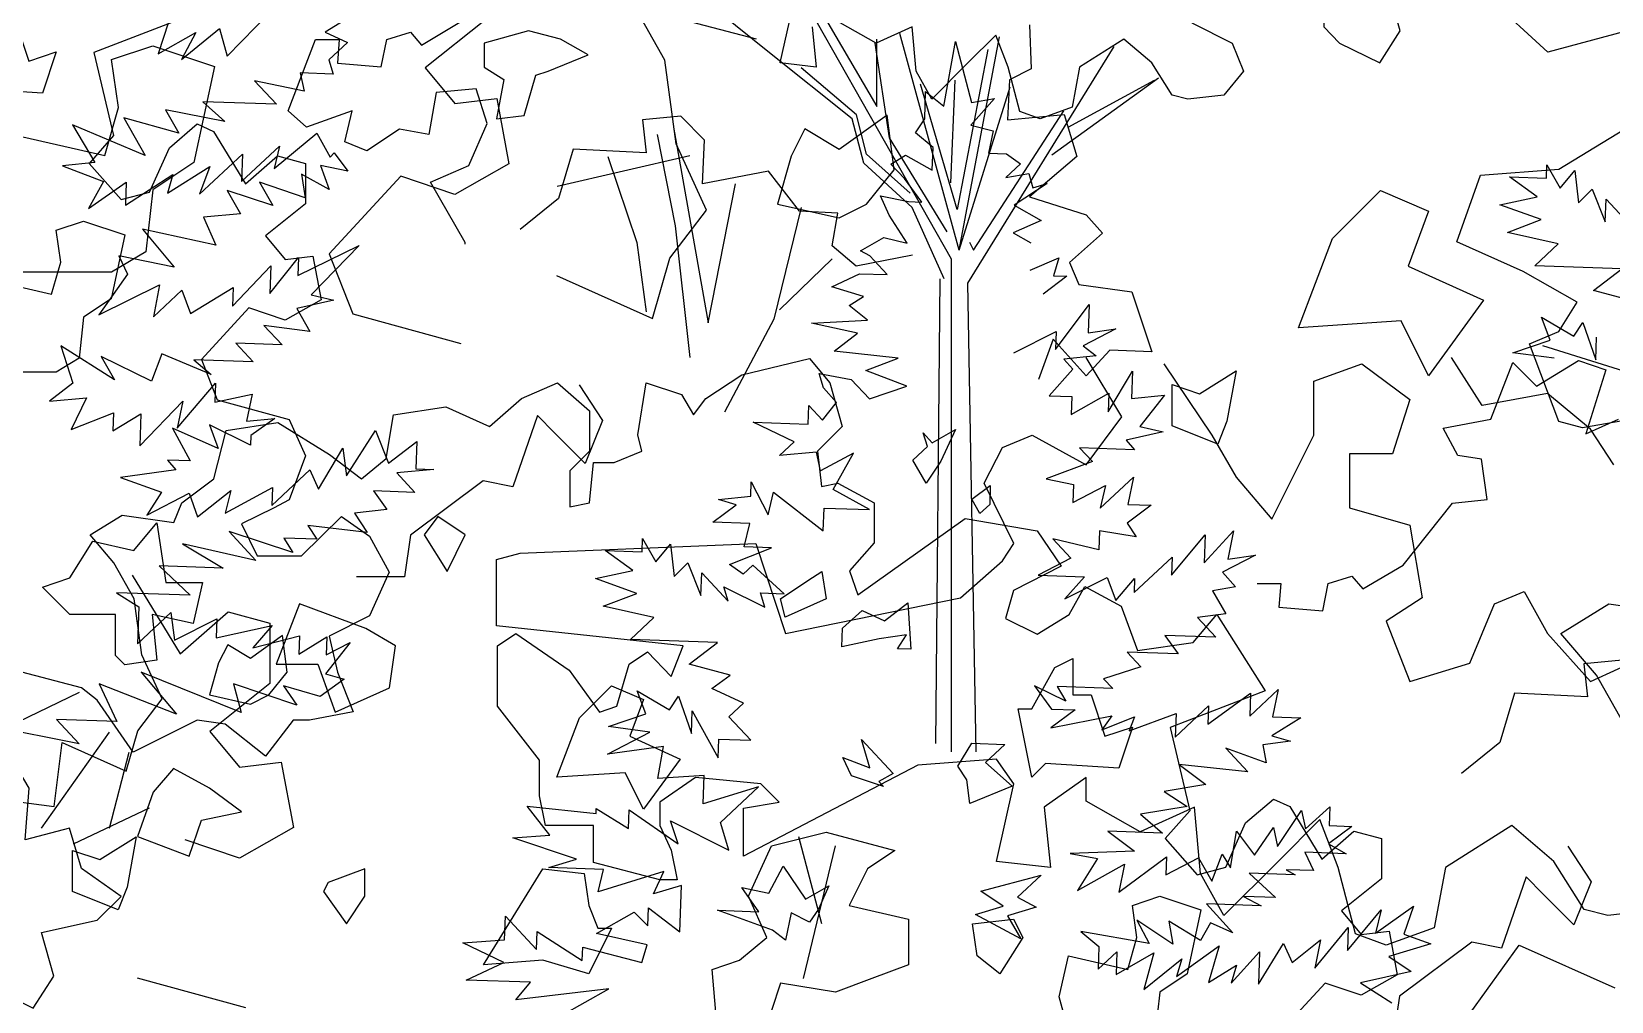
# Model space of a CAD drawing. Header units: inches. Extents: x -11 to 128, y 7 to 56.
# Drawn here: x 63.0438 to 63.4535, y 22.2642 to 22.5156 of the extents above; entities that cross this region are included whole.
import ezdxf

# ---------------------------------------------------------------- set-up
doc = ezdxf.new("R2010")
doc.units = ezdxf.units.IN
doc.header["$MEASUREMENT"] = 0
doc.layers.add('CAY', color=94, linetype='Continuous')
doc.layers.add('CAY-3', color=61, linetype='Continuous')
picture_1 = doc.add_image_def('image1.jpg', size_in_pixel=(1680, 1093))

# ---------------------------------------------------------------- blocks, each defined once
blk = doc.blocks.new('A$C76451831')
at = {"layer": 'CAY'}
for p, q in [((2137.72, 1470.05), (2120.03, 1501.32)), ((2034.13, 1493.32), (1999.34, 1465.6)), ((2144.2, 1421.69), (2137.72, 1470.05)), ((1999.34, 1465.6), (2016.44, 1444.95)), ((2016.44, 1444.95), (2040.62, 1447.9)), ((2040.62, 1447.9), (2047.69, 1410.15)), ((2161.89, 1383.34), (2144.2, 1421.69)), ((2047.69, 1410.15), (2016.44, 1392.45)), ((1985.19, 1403.07), (1943.92, 1358.24)), ((2016.44, 1392.45), (1985.19, 1403.07)), ((2140.67, 1355.62), (2161.89, 1383.34)), ((1943.92, 1358.24), (1957.48, 1323.44)), ((2130.64, 1320.82), (2140.67, 1355.62)), ((2075.22, 1345.59), (2130.64, 1320.82)), ((1957.48, 1323.44), (2019.98, 1306.33)), ((4984.58, 1105.9), (4929.55, 1084.67)), ((5098.75, 1092.12), (5112.46, 1096.33)), ((5112.46, 1096.33), (5118.79, 1088.95)), ((5118.79, 1088.95), (5142, 1102.66)), ((5470, 1100.55), (5471.06, 1075.24)), ((5057.62, 1092.12), (5071.33, 1092.12)), ((5071.33, 1092.12), (5070.28, 1078.4)), ((5095.59, 1076.3), (5098.75, 1092.12)), ((5420.6, 1053.63), (5427.34, 1091.02)), ((5427.34, 1091.02), (5436.53, 1055.8)), ((4929.55, 1084.67), (4940.95, 1036.69)), ((5070.28, 1078.4), (5095.59, 1076.3)), ((5458.4, 1068.91), (5457.35, 1045.71)), ((5471.06, 1075.24), (5458.4, 1068.91)), ((5409.47, 1046.31), (5410.02, 1062.16)), ((5410.02, 1062.16), (5420.6, 1053.63)), ((5449.75, 1058.05), (5436.08, 1042.67)), ((5436.53, 1055.8), (5449.75, 1058.05)), ((4973.18, 1029.62), (4989.3, 1043.38)), ((4989.3, 1043.38), (4998.73, 1039.05)), ((5268.56, 1047.82), (5246.41, 1045.71)), ((5246.41, 1045.71), (5248.52, 1026.72)), ((5282.27, 1034.11), (5268.56, 1047.82)), ((5404.2, 1038.34), (5409.47, 1046.31)), ((5436.08, 1042.67), (5449.11, 1039.49)), ((5457.35, 1045.71), (5490.04, 1048.87)), ((5490.04, 1048.87), (5497.42, 1024.62)), ((4940.95, 1036.69), (4926.8, 1020.57)), ((4998.73, 1039.05), (5017.21, 1008.77)), ((5281.21, 1008.8), (5282.27, 1034.11)), ((5414.33, 1029.82), (5404.2, 1038.34)), ((5449.11, 1039.49), (5446.38, 1026.44)), ((4961.78, 1004.06), (4973.18, 1029.62)), ((5017.21, 1008.77), (5035.68, 1024.9)), ((5035.68, 1024.9), (5051.8, 1020.57)), ((5273.84, 1025.02), (5197.19, 1007.32)), ((5206.33, 1028.83), (5197.89, 1000.36)), ((5248.52, 1026.72), (5206.33, 1028.83)), ((5389.98, 1020.25), (5398.31, 1025.4)), ((5398.31, 1025.4), (5413.87, 1016.69)), ((5413.87, 1016.69), (5414.33, 1029.82)), ((5446.38, 1026.44), (5456.79, 1026.07)), ((5456.79, 1026.07), (5464.75, 1020.36)), ((5497.42, 1024.62), (5470, 1001.41)), ((2228.34, 971.46), (2215.14, 1021.63)), ((2217.78, 939.77), (2236.26, 1016.34)), ((4926.8, 1020.57), (4945.27, 999.73)), ((5051.8, 1020.57), (5051.8, 997.37)), ((5319.18, 1016.18), (5281.21, 1008.8)), ((5337.11, 992.97), (5319.18, 1016.18)), ((5397.84, 1011.81), (5389.98, 1020.25)), ((5464.75, 1020.36), (5456.32, 1012.49)), ((5456.32, 1012.49), (5469.54, 1014.75)), ((5469.54, 1014.75), (5471.97, 1006.5)), ((5768.6, 1012.08), (5768.87, 1019.78)), ((5768.87, 1019.78), (5776.56, 1006.37)), ((5776.56, 1006.37), (5785.07, 1016.5)), ((5785.07, 1016.5), (5787.13, 997.84)), ((4945.27, 999.73), (4961.78, 1004.06)), ((5407.79, 998.32), (5397.84, 1011.81)), ((5480.21, 1008.94), (5461.2, 996.45)), ((5471.97, 1006.5), (5480.21, 1008.94)), ((5747.33, 1012.83), (5768.6, 1012.08)), ((5763.24, 1001.39), (5747.33, 1012.83)), ((5787.13, 997.84), (5795.11, 1005.72)), ((5795.11, 1005.72), (5802.61, 986.87)), ((5051.8, 997.37), (5028.61, 978.89)), ((5197.89, 1000.36), (5175.75, 982.43)), ((5388.95, 990.82), (5383.9, 1001.87)), ((5383.9, 1001.87), (5400.1, 998.59)), ((5400.1, 998.59), (5407.79, 998.32)), ((5461.2, 996.45), (5476.75, 987.75)), ((5470, 1001.41), (5502.7, 990.87)), ((5741.78, 996.7), (5763.24, 1001.39)), ((5765.5, 988.16), (5741.78, 996.7)), ((5802.61, 986.87), (5803.07, 1000)), ((5803.07, 1000), (5818.36, 983.6)), ((5359.26, 991.92), (5337.11, 992.97)), ((5356.1, 972.94), (5359.26, 991.92)), ((5399.26, 974.59), (5388.95, 990.82)), ((5476.75, 987.75), (5460.64, 980.61)), ((5502.7, 990.87), (5512.19, 980.32)), ((5746.21, 980.68), (5765.5, 988.16)), ((5028.61, 978.89), (5040.01, 965.12)), ((5372.37, 970.09), (5385.78, 977.78)), ((5385.78, 977.78), (5399.26, 974.59)), ((5460.64, 980.61), (5470.86, 974.81)), ((5512.19, 980.32), (5493.21, 963.44)), ((5775.43, 974.22), (5746.21, 980.68)), ((5369.81, 961.33), (5356.1, 972.94)), ((5402.5, 967.66), (5369.81, 961.33)), ((5377.7, 967.18), (5372.37, 970.09)), ((5761.85, 961.55), (5775.43, 974.22)), ((5040.01, 965.12), (5056.12, 967.09)), ((5056.12, 967.09), (5060.84, 941.92)), ((5387.75, 956.41), (5377.7, 967.18)), ((5470.31, 958.96), (5486.87, 966.09)), ((5486.87, 966.09), (5483.79, 955.77)), ((5493.21, 963.44), (5498.48, 950.79)), ((5812.09, 959.79), (5761.85, 961.55)), ((5795.79, 947.21), (5812.09, 959.79)), ((5355.78, 949.36), (5371.91, 956.96)), ((5374.16, 943.73), (5355.78, 949.36)), ((5371.91, 956.96), (5387.75, 956.41)), ((5491.49, 955.5), (5477.98, 945.09)), ((5483.79, 955.77), (5491.49, 955.5)), ((5498.48, 950.79), (5529.07, 946.57)), ((5060.84, 941.92), (5040.01, 930.13)), ((5365.83, 938.58), (5374.16, 943.73)), ((5529.07, 946.57), (5540.67, 911.76)), ((5819.59, 940.94), (5795.79, 947.21)), ((5019.17, 937.2), (4991.66, 907.32)), ((5040.01, 930.13), (5019.17, 937.2)), ((5376.41, 930.06), (5365.83, 938.58)), ((5485.02, 913.12), (5504.51, 939.18)), ((5504.51, 939.18), (5503.94, 922.88)), ((5770.77, 918.62), (5765.8, 931.94)), ((5765.8, 931.94), (5784.45, 920.86)), ((5344.18, 928.46), (5376.41, 930.06)), ((5370.71, 922.55), (5344.18, 928.46)), ((5357.2, 912.14), (5370.71, 922.55)), ((5460.94, 911.24), (5485.39, 923.53)), ((5485.39, 923.53), (5485.02, 913.12)), ((5519.88, 925.04), (5500.96, 915.28)), ((5503.94, 922.88), (5519.88, 925.04)), ((5784.45, 920.86), (5789.71, 928.84)), ((5789.71, 928.84), (5797.11, 907.27)), ((5483.71, 919.15), (5475.28, 895.94)), ((5502.7, 898.05), (5483.71, 919.15)), ((5500.96, 915.28), (5508.46, 909.58)), ((5516.41, 912.82), (5502.7, 898.05)), ((5540.67, 911.76), (5516.41, 912.82)), ((5749.22, 911.21), (5770.77, 918.62)), ((5797.11, 907.27), (5797.57, 920.4)), ((4991.66, 907.32), (5000.7, 884.12)), ((5394.22, 908.13), (5357.2, 912.14)), ((5375.39, 901.08), (5394.22, 908.13)), ((5508.46, 909.58), (5489.81, 907.51)), ((5489.81, 907.51), (5495.05, 901.89)), ((5773.13, 908.11), (5749.22, 911.21)), ((5351.03, 891.05), (5348.6, 899.29)), ((5348.6, 899.29), (5367.06, 895.93)), ((5367.06, 895.93), (5377.54, 884.68)), ((5399.1, 892.09), (5375.39, 901.08)), ((5495.05, 901.89), (5481.37, 886.5)), ((5515.49, 877.14), (5529.45, 900.68)), ((5529.45, 900.68), (5528.9, 884.84)), ((5358.44, 882.63), (5351.03, 891.05)), ((5377.54, 884.68), (5399.1, 892.09)), ((5481.37, 886.5), (5494.5, 886.04)), ((5494.14, 875.62), (5515.87, 888.01)), ((5494.5, 886.04), (5494.14, 875.62)), ((5515.87, 888.01), (5515.49, 877.14)), ((5528.9, 884.84), (5548, 886.89)), ((5548, 886.89), (5533.78, 868.8)), ((5000.7, 884.12), (5042.37, 872.71)), ((5342.14, 870.05), (5342.52, 880.92)), ((5342.52, 880.92), (5350.38, 872.48)), ((5350.38, 872.48), (5358.44, 882.63)), ((5042.37, 872.71), (5051.8, 851.87)), ((5310.45, 871.16), (5342.14, 870.05)), ((5334.08, 859.91), (5310.45, 871.16)), ((5533.78, 868.8), (5547.26, 865.61)), ((5325.65, 852.04), (5334.08, 859.91)), ((5547.26, 865.61), (5525.8, 860.92)), ((5525.8, 860.92), (5530.59, 855.31)), ((5051.8, 851.87), (5042.37, 826.31)), ((5347.01, 854.01), (5325.65, 852.04)), ((5349.35, 843.05), (5347.01, 854.01)), ((5368.29, 853.27), (5349.35, 843.05)), ((5356.68, 832.37), (5368.29, 853.27)), ((5498.9, 856.42), (5506.33, 848.45)), ((5530.59, 855.31), (5498.9, 856.42)), ((5506.33, 848.45), (5479.7, 838.5)), ((5308.97, 828.6), (5309.25, 836.75)), ((5309.25, 836.75), (5319.01, 817.82)), ((5319.01, 817.82), (5322.19, 830.85)), ((5322.19, 830.85), (5350.86, 808.55)), ((5377.57, 820.76), (5356.68, 832.37)), ((5479.7, 838.5), (5495.44, 835.23)), ((5495.44, 835.23), (5495.08, 824.82)), ((5495.08, 824.82), (5514, 834.58)), ((5510.83, 821.55), (5530.03, 839.46)), ((5514, 834.58), (5510.83, 821.55)), ((5530.03, 839.46), (5526.76, 823.71)), ((5033.32, 821.59), (5014.85, 812.55)), ((5042.37, 826.31), (5033.32, 821.59)), ((5287.14, 813.49), (5300.63, 823.45)), ((5290.32, 826.53), (5308.97, 828.6)), ((5300.63, 823.45), (5290.32, 826.53)), ((5350.86, 808.55), (5351.32, 821.68)), ((5351.32, 821.68), (5377.57, 820.76)), ((5540.34, 823.24), (5526.38, 812.84)), ((5526.76, 823.71), (5540.34, 823.24)), ((5014.85, 812.55), (5023.89, 794.06)), ((5049.44, 794.06), (5072.63, 816.87)), ((5072.63, 816.87), (5088.75, 805.47)), ((5308.42, 812.75), (5287.14, 813.49)), ((5305.23, 799.26), (5308.42, 812.75)), ((5526.38, 812.84), (5531.55, 804.96)), ((5088.75, 805.47), (5100.15, 784.63)), ((5246.21, 796.33), (5246.48, 804.03)), ((5246.48, 804.03), (5254.17, 790.62)), ((5509.99, 797.55), (5483.48, 803.92)), ((5483.48, 803.92), (5493.96, 792.67)), ((5510.37, 808.42), (5509.99, 797.55)), ((5531.55, 804.96), (5510.37, 808.42)), ((5552.08, 782.93), (5571.47, 806.28)), ((5570.9, 789.98), (5587.86, 808.43)), ((5571.47, 806.28), (5570.9, 789.98)), ((5587.86, 808.43), (5584.57, 792.23)), ((5023.89, 794.06), (5049.44, 794.06)), ((5240.86, 785.64), (5224.94, 797.08)), ((5224.94, 797.08), (5246.21, 796.33)), ((5254.17, 790.62), (5262.68, 800.75)), ((5262.68, 800.75), (5264.75, 782.09)), ((5296.71, 789.13), (5321.07, 798.71)), ((5321.07, 798.71), (5305.23, 799.26)), ((5600.51, 794.39), (5581.59, 784.62)), ((5584.57, 792.23), (5600.51, 794.39)), ((5219.39, 780.95), (5240.86, 785.64)), ((5264.75, 782.09), (5272.73, 789.97)), ((5272.73, 789.97), (5280.23, 771.12)), ((5304.67, 783.41), (5296.71, 789.13)), ((5310.29, 788.66), (5304.67, 783.41)), ((5328.3, 772.16), (5310.29, 788.66)), ((5493.96, 792.67), (5475.04, 782.9)), ((5530.42, 772.81), (5552.44, 793.35)), ((5552.44, 793.35), (5552.08, 782.93)), ((4951.7, 782.9), (4979.41, 737.48)), ((5100.15, 784.63), (5088.75, 759.46)), ((5243.11, 772.42), (5219.39, 780.95)), ((5280.23, 771.12), (5280.68, 784.25)), ((5280.68, 784.25), (5295.97, 767.85)), ((5295.97, 767.85), (5293.54, 776.09)), ((5293.54, 776.09), (5317.15, 764.39)), ((5475.04, 782.9), (5501.74, 781.97)), ((5501.74, 781.97), (5490.42, 769.22)), ((5490.42, 769.22), (5514.87, 781.51)), ((5514.87, 781.51), (5519.84, 768.19)), ((5519.84, 768.19), (5530.71, 780.96)), ((5530.71, 780.96), (5530.42, 772.81)), ((5589, 776.2), (5575.78, 773.95)), ((5581.59, 784.62), (5589, 776.2)), ((5223.82, 764.93), (5243.11, 772.42)), ((5314.72, 772.64), (5328.3, 772.16)), ((5317.15, 764.39), (5314.72, 772.64)), ((5575.78, 773.95), (5583.47, 760.53)), ((4979.41, 737.48), (5007.12, 761.66)), ((5007.12, 761.66), (5031.3, 755.18)), ((5088.75, 759.46), (5065.56, 747.66)), ((5253.05, 758.47), (5223.82, 764.93)), ((5239.46, 745.8), (5253.05, 758.47)), ((5583.47, 760.53), (5567.08, 758.38)), ((5567.08, 758.38), (5577.56, 747.14)), ((5031.3, 755.18), (5031.3, 720.37)), ((5065.56, 747.66), (5070.27, 726.82)), ((5289.7, 744.04), (5239.46, 745.8)), ((5273.4, 731.46), (5289.7, 744.04)), ((5577.56, 747.14), (5548.14, 748.16)), ((5548.14, 748.16), (5555.93, 737.47)), ((5297.2, 725.19), (5273.4, 731.46)), ((5534.37, 730.06), (5512.83, 723.1)), ((5526.51, 738.49), (5534.37, 730.06)), ((5555.93, 737.47), (5526.51, 738.49)), ((4922.48, 717.77), (4887.88, 726.82)), ((5070.27, 726.82), (5079.31, 704.01)), ((5286.51, 717.41), (5297.2, 725.19)), ((5512.83, 723.1), (5518.07, 717.48)), ((4825.38, 669.01), (4921.3, 715.42)), ((4931.52, 710.7), (4922.48, 717.77)), ((5031.3, 720.37), (4996.51, 692.65)), ((5248.39, 702.87), (5243.42, 716.19)), ((5243.42, 716.19), (5262.06, 705.11)), ((5262.06, 705.11), (5267.32, 713.09)), ((5267.32, 713.09), (5274.73, 691.52)), ((5304.79, 709.06), (5286.51, 717.41)), ((5472.81, 719.06), (5482.76, 705.57)), ((5491.08, 710.26), (5472.81, 719.06)), ((5518.07, 717.48), (5485.93, 718.6)), ((5485.93, 718.6), (5491.08, 710.26)), ((5573.09, 696.97), (5597.73, 714.7)), ((5597.27, 701.57), (5613.66, 716.86)), ((5597.73, 714.7), (5597.27, 701.57)), ((5613.66, 716.86), (5610.39, 701.11)), ((4952.35, 680.81), (4931.52, 710.7)), ((5079.31, 704.01), (5054.16, 699.29)), ((5226.83, 695.46), (5248.39, 702.87)), ((5274.73, 691.52), (5275.19, 704.66)), ((5275.19, 704.66), (5290.09, 677.39)), ((5296.36, 701.2), (5304.79, 709.06)), ((5496.34, 705.09), (5482.38, 694.7)), ((5482.76, 705.57), (5496.34, 705.09)), ((5527.64, 693.12), (5554.72, 703.05)), ((5554.25, 689.47), (5573.45, 707.39)), ((5554.72, 703.05), (5554.25, 689.47)), ((5573.45, 707.39), (5573.09, 696.97)), ((4989.3, 699.29), (4952.35, 680.81)), ((5005.42, 696.93), (4989.3, 699.29)), ((5028.61, 678.45), (5005.42, 696.93)), ((5044.72, 699.29), (5028.61, 678.45)), ((5054.16, 699.29), (5044.72, 699.29)), ((5250.74, 692.36), (5226.83, 695.46)), ((5309.03, 687.61), (5296.36, 701.2)), ((5482.38, 694.7), (5517.52, 701.63)), ((5517.52, 701.63), (5511.8, 693.67)), ((5511.8, 693.67), (5530.64, 701.17)), ((5530.64, 701.17), (5527.64, 693.12)), ((5626.69, 700.54), (5610.01, 690.24)), ((5610.39, 701.11), (5626.69, 700.54)), ((4899.28, 636.77), (4938.59, 692.21)), ((4996.51, 692.65), (5013.61, 672.01)), ((5226.28, 679.62), (5250.74, 692.36)), ((5290.09, 677.39), (5290.47, 688.25)), ((5290.47, 688.25), (5309.03, 687.61)), ((5620.78, 687.15), (5604.85, 684.98)), ((5604.85, 684.98), (5606.74, 674.49)), ((5610.01, 690.24), (5620.78, 687.15)), ((4938.59, 636.77), (4949.99, 680.81)), ((5258.6, 683.93), (5226.28, 679.62)), ((5255.24, 665.46), (5258.6, 683.93)), ((5606.74, 674.49), (5583.48, 683.01)), ((5583.48, 683.01), (5596.14, 669.42)), ((5013.61, 672.01), (5037.78, 674.95)), ((5037.78, 674.95), (5044.86, 637.2)), ((5282.04, 667.24), (5255.24, 665.46)), ((5281.47, 650.94), (5282.04, 667.24)), ((5596.14, 669.42), (5556.41, 673.53)), ((5556.41, 673.53), (5571.87, 662.11)), ((5313.53, 660.7), (5281.47, 650.94)), ((5291.51, 640.16), (5313.53, 660.7)), ((5571.87, 662.11), (5547.71, 657.97)), ((5547.71, 657.97), (5561, 649.34)), ((4917.76, 627.72), (4961.78, 648.56)), ((5179.91, 649.5), (5219.64, 645.39)), ((5192.92, 632.73), (5179.91, 649.5)), ((5219.64, 645.39), (5219.74, 648.11)), ((5219.74, 648.11), (5238.37, 636.58)), ((5561, 649.34), (5534.11, 644.84)), ((5629.44, 636.52), (5643.47, 649.18)), ((5643.47, 649.18), (5643.09, 638.31)), ((5238.37, 636.58), (5238.75, 647.45)), ((5238.75, 647.45), (5267.07, 627.87)), ((5262.55, 641.18), (5296.39, 624.13)), ((5267.07, 627.87), (5262.55, 641.18)), ((5296.39, 624.13), (5291.51, 640.16)), ((5534.11, 644.84), (5546.87, 633.97)), ((5613.22, 626.21), (5627.08, 647.03)), ((5627.08, 647.03), (5629.44, 636.52)), ((5013.61, 619.51), (4982.36, 630.13)), ((5044.86, 637.2), (5013.61, 619.51)), ((5171.57, 631.21), (5192.92, 632.73)), ((5208.3, 619.04), (5171.57, 631.21)), ((5515.19, 635.07), (5530.65, 623.65)), ((5546.87, 633.97), (5515.19, 635.07)), ((5586.05, 614.01), (5589.51, 635.2)), ((5589.51, 635.2), (5599.9, 621.24)), ((5599.9, 621.24), (5610.88, 637.17)), ((5610.88, 637.17), (5613.22, 626.21)), ((5656.22, 637.86), (5642.73, 627.9)), ((5643.09, 638.31), (5656.22, 637.86)), ((5530.65, 623.65), (5493.44, 622.23)), ((5493.44, 622.23), (5509.21, 619.42)), ((5575.36, 606.23), (5581.34, 621.88)), ((5581.34, 621.88), (5586.05, 614.01)), ((5628.96, 622.94), (5634.03, 612.34)), ((5652.95, 622.1), (5628.96, 622.94)), ((5642.73, 627.9), (5652.95, 622.1)), ((5192.27, 614.16), (5208.3, 619.04)), ((5223.95, 613.06), (5192.27, 614.16)), ((5220.78, 600.02), (5223.95, 613.06)), ((5258.8, 611.84), (5220.78, 600.02)), ((5252.91, 598.9), (5258.8, 611.84)), ((5509.21, 619.42), (5497.68, 600.78)), ((5497.68, 600.78), (5524.95, 616.15)), ((5521.67, 599.94), (5549.11, 620.29)), ((5524.95, 616.15), (5521.67, 599.94)), ((5549.11, 620.29), (5548.75, 609.88)), ((5548.75, 609.88), (5567.67, 619.64)), ((5567.67, 619.64), (5575.36, 606.23)), ((5618.19, 612.89), (5623.52, 609.98)), ((5634.03, 612.34), (5618.19, 612.89)), ((5268.94, 603.78), (5252.91, 598.9)), ((5268.01, 577.07), (5268.94, 603.78)), ((5596.82, 610.92), (5612.19, 596.78)), ((5623.52, 609.98), (5596.82, 610.92)), ((5603.87, 592.08), (5572.18, 593.19)), ((5572.18, 593.19), (5587.46, 576.34)), ((5612.19, 596.78), (5593.63, 597.43)), ((5593.63, 597.43), (5603.87, 592.08)), ((5166.8, 572.44), (5167.27, 586.02)), ((5167.27, 586.02), (5185.18, 566.81)), ((5219.94, 576.02), (5241.67, 588.41)), ((5241.67, 588.41), (5249.55, 580.43)), ((5249.55, 580.43), (5249.91, 590.84)), ((5249.91, 590.84), (5268.01, 577.07)), ((5653.72, 566.32), (5673.11, 589.67)), ((5669.92, 576.18), (5691.77, 591.73)), ((5673.11, 589.67), (5669.92, 576.18)), ((5691.77, 591.73), (5686.22, 575.61)), ((5185.18, 566.81), (5185.54, 577.23)), ((5185.54, 577.23), (5211.69, 560.45)), ((5249.17, 569.56), (5219.94, 576.02)), ((5499.57, 577.14), (5510.15, 568.61)), ((5539.21, 570.31), (5499.57, 577.14)), ((5552.79, 569.84), (5531.98, 583.71)), ((5531.98, 583.71), (5539.21, 570.31)), ((5568.73, 572), (5550.53, 583.07)), ((5550.53, 583.07), (5552.79, 569.84)), ((5574.52, 582.23), (5568.73, 572)), ((5587.46, 576.34), (5574.52, 582.23)), ((5634.78, 556.1), (5654.18, 579.45)), ((5654.18, 579.45), (5653.72, 566.32)), ((5686.22, 575.61), (5701.88, 570.07)), ((2041.19, 539.64), (2003.71, 569.74)), ((5142.71, 570.56), (5166.8, 572.44)), ((5166.34, 559.31), (5142.71, 570.56)), ((5211.69, 560.45), (5211.96, 568.14)), ((5211.96, 568.14), (5246.09, 559.24)), ((5246.09, 559.24), (5249.17, 569.56)), ((5510.15, 568.61), (5509.69, 555.48)), ((5554.86, 551.18), (5579.49, 568.91)), ((5579.49, 568.91), (5573.32, 547.82)), ((5602.29, 546.81), (5616.7, 570.33)), ((5616.7, 570.33), (5621.75, 559.27)), ((5621.75, 559.27), (5638.07, 572.3)), ((5638.07, 572.3), (5634.78, 556.1)), ((5701.88, 570.07), (5677.61, 562.76)), ((2034.5, 546.71), (1966.89, 564.41)), ((5144.69, 549.18), (5166.34, 559.31)), ((5509.69, 555.48), (5520.47, 565.53)), ((5520.47, 565.53), (5520.01, 552.4)), ((5520.01, 552.4), (5541.74, 564.79)), ((5541.74, 564.79), (5536.02, 543.68)), ((5536.02, 543.68), (5557.94, 561.5)), ((5557.94, 561.5), (5554.86, 551.18)), ((5573.32, 547.82), (5589.52, 557.68)), ((5586.44, 547.36), (5602.93, 565.37)), ((5589.52, 557.68), (5586.44, 547.36)), ((5602.93, 565.37), (5602.29, 546.81)), ((5677.61, 562.76), (5690.45, 554.15)), ((2147.32, 419.7), (2069.92, 556.01)), ((2075.78, 556.15), (2104.08, 507.78)), ((2151.64, 424.81), (2117.3, 549.89)), ((2151.64, 424.81), (2174.99, 548.11)), ((5181.8, 547.89), (5144.69, 549.18)), ((5173.29, 537.76), (5181.8, 547.89)), ((5690.45, 554.15), (5661.22, 547.47)), ((2089.93, 500.71), (2041.19, 539.64)), ((2102.9, 544.36), (2111.16, 489.69)), ((2104.08, 507.78), (2104.08, 546.71)), ((2168.15, 540.82), (2150.46, 448.4)), ((2156.75, 405.93), (2241.29, 542.41)), ((5226.98, 544.04), (5173.29, 537.76)), ((5199.71, 528.68), (5226.98, 544.04)), ((5661.22, 547.47), (5679.4, 535.95)), ((5683.65, 539.8), (5680.11, 515.62)), ((2092.29, 503.06), (2060.45, 530.2)), ((2150.46, 448.4), (2129.24, 520.76)), ((2146.93, 463.74), (2149.28, 523.12)), ((2205.1, 479.86), (2266.82, 524.3)), ((2214.54, 495.99), (2264.46, 523.12)), ((2151.64, 424.81), (2181.18, 519.19)), ((2098.18, 480.26), (2092.29, 503.06)), ((2159.9, 424.81), (2212.18, 505.42)), ((2096.61, 475.14), (2089.93, 500.71)), ((2111.16, 489.69), (2144.57, 435.43)), ((2124.52, 449.58), (2096.61, 475.14)), ((2123.34, 457.84), (2098.18, 480.26)), ((2142.99, 408.29), (2124.52, 449.58)), ((2157.54, 429.53), (2159.9, 424.81)), ((2147.32, 135.38), (2147.32, 419.7)), ((2138.28, 140.1), (2140.64, 408.29)), ((2161.47, 135.38), (2156.75, 405.93))]:
    blk.add_line(p, q, dxfattribs=at)
for points in [[(1754.81, 1391.09), (1762.72, 1426.73), (1814.19, 1414.85), (1822.11, 1442.57), (1818.15, 1470.3), (1841.9, 1478.22), (1877.53, 1466.34), (1865.66, 1410.89), (1841.9, 1395.05), (1837.94, 1359.4), (1818.15, 1347.52), (1766.68, 1347.52)], [(2270.12, 1406.58), (2266.16, 1438.27), (2238.45, 1418.46), (2218.65, 1430.34), (2210.73, 1414.5), (2202.82, 1386.78), (2238.45, 1378.86), (2254.28, 1386.78)], [(2523.49, 1366.98), (2551.2, 1394.7), (2578.91, 1382.82), (2567.03, 1351.13), (2610.58, 1331.33), (2578.91, 1287.77), (2563.08, 1319.45), (2503.69, 1315.49)], [(2022.48, 1195.89), (2006.64, 1206.45), (1998.72, 1195.89), (2011.92, 1174.77)], [(2220.42, 1169.48), (2228.34, 1174.77), (2230.98, 1158.92), (2207.23, 1148.36), (2204.59, 1158.92)], [(1919.55, 1116.68), (1916.91, 1137.8), (1898.43, 1124.6), (1885.24, 1132.52), (1879.96, 1121.96), (1874.68, 1103.48), (1898.43, 1098.2), (1908.99, 1103.48)], [(2362.94, 1119.32), (2373.5, 1124.6), (2373.5, 1103.48), (2384.06, 1103.48), (2391.97, 1079.71), (2407.81, 1084.99), (2399.89, 1061.23), (2357.66, 1063.87), (2349.75, 1055.95), (2341.83, 1095.55), (2349.75, 1095.55)], [(4862.94, 1119.32), (4873.5, 1124.6), (4873.5, 1103.48), (4884.06, 1103.48), (4891.97, 1079.71), (4907.81, 1084.99), (4899.89, 1061.23), (4857.66, 1063.87), (4849.75, 1055.95), (4841.83, 1095.55), (4849.75, 1095.55)], [(2088.46, 1090.27), (2106.93, 1108.76), (2125.41, 1100.84), (2117.49, 1079.71), (2146.52, 1066.51), (2125.41, 1037.47), (2114.85, 1058.59), (2075.26, 1055.95)], [(2209.87, 855.28), (2183.47, 873.77), (2188.75, 889.61), (2180.83, 905.45), (2167.64, 916.01), (2165, 945.06), (2180.83, 950.34), (2196.67, 963.54), (2186.11, 987.3), (2199.31, 1016.34), (2230.98, 1024.27), (2270.57, 1013.7), (2254.73, 1003.14), (2244.18, 982.02), (2278.49, 974.1), (2278.49, 947.7), (2257.37, 939.77), (2236.26, 931.85), (2204.59, 937.13), (2199.31, 921.29), (2233.62, 916.01), (2262.65, 900.17), (2257.37, 881.69), (2220.42, 873.77)], [(1795.5, 989.94), (1795.5, 1013.7), (1811.34, 1008.42), (1832.45, 1021.63), (1827.17, 992.58), (1821.89, 979.38)], [(1943.3, 995.22), (1940.66, 989.94), (1953.86, 971.46), (1964.41, 987.3), (1964.41, 1003.14)], [(2054.15, 982.02), (2067.35, 1003.14), (2091.1, 1000.5), (2093.74, 982.02), (2099.02, 968.82), (2106.93, 968.82), (2093.74, 942.42), (2067.35, 950.34), (2033.04, 947.7)], [(2365.58, 929.21), (2370.86, 952.98), (2405.17, 945.06), (2410.45, 963.54), (2407.81, 982.02), (2423.65, 987.3), (2447.4, 979.38), (2439.48, 942.42), (2423.65, 931.85), (2421.01, 908.09), (2407.81, 900.17), (2373.5, 900.17)], [(4865.58, 929.21), (4870.86, 952.98), (4905.17, 945.06), (4910.45, 963.54), (4907.81, 982.02), (4923.65, 987.3), (4947.4, 979.38), (4939.48, 942.42), (4923.65, 931.85), (4921.01, 908.09), (4907.81, 900.17), (4873.5, 900.17)], [(2318.08, 952.98), (2315.44, 971.46), (2339.19, 974.1), (2344.47, 963.54), (2331.27, 942.42)], [(5552.38, 869.17), (5552.38, 892.93), (5568.21, 887.65), (5589.33, 900.85), (5584.05, 871.81), (5578.77, 858.61)], [(5402.59, 849.35), (5411.02, 857.22), (5408.57, 865.01), (5413.82, 859.39), (5427.23, 867.08), (5418.88, 848.78), (5410.28, 835.94)], [(4915.73, 781.35), (4928.92, 802.48), (4952.68, 797.2), (4965.87, 813.04), (4971.15, 778.71), (4992.27, 778.71), (4986.99, 754.95), (4963.23, 760.23), (4965.87, 733.83), (4947.4, 731.19), (4942.12, 736.47), (4942.12, 760.23), (4915.73, 760.23), (4899.89, 776.07)], [(5401.49, 740.14), (5393.8, 740.41), (5399.06, 748.38), (5383.13, 746.22), (5361.67, 741.53), (5362.05, 752.4), (5373.27, 762.43), (5386.21, 756.54), (5399.71, 766.95)], [(5385.59, 660.91), (5367.22, 666.99), (5362.15, 677.59), (5377.8, 671.61), (5372.94, 688.09), (5391.29, 668.41), (5382.97, 663.72)], [(5433.75, 664.66), (5428.59, 672.55), (5436.76, 685.87), (5455.77, 685.2), (5444.52, 674.72), (5459.91, 661.03), (5435.54, 651)], [(2392.21, 659.97), (2385.53, 671.37), (2369.41, 671.37), (2369.41, 643.85), (2352.9, 632.05), (2336.78, 636.77), (2343.86, 609.24), (2371.37, 606.88), (2380.81, 586.04), (2362.33, 574.63), (2362.33, 553.79), (2371.37, 544.36), (2394.57, 532.95), (2406.36, 551.43), (2399.28, 576.6), (2431.52, 583.68), (2445.27, 597.44), (2422.48, 613.57), (2415.4, 636.77), (2389.85, 630.08)], [(4892.21, 659.97), (4885.53, 671.37), (4869.41, 671.37), (4869.41, 643.85), (4852.9, 632.05), (4836.78, 636.77), (4843.86, 609.24), (4871.37, 606.88), (4880.81, 586.04), (4862.33, 574.63), (4862.33, 553.79), (4871.37, 544.36), (4894.57, 532.95), (4906.36, 551.43), (4899.28, 576.6), (4931.52, 583.68), (4945.27, 597.44), (4922.48, 613.57), (4915.4, 636.77), (4889.85, 630.08)], [(4975.54, 671.37), (4963.75, 657.61), (4954.71, 632.05), (4984.58, 620.64), (4991.66, 641.49), (5014.85, 646.2), (4996.37, 659.97)], [(5321.51, 577.92), (5289.74, 589.45), (5313.73, 588.62), (5303.79, 602.56), (5319.54, 599.29), (5327.79, 614.87), (5340.72, 595.83), (5354.13, 603.52), (5348.22, 590.13), (5342.97, 582.61), (5332.29, 587.97), (5329.02, 572.21)], [(5441.93, 600.46), (5476.69, 609.67), (5463.11, 597), (5473.78, 591.19), (5457.3, 586.32), (5464.99, 572.91), (5438.74, 586.97), (5454.77, 591.85)], [(1808.96, 206.53), (1770.64, 220.69), (1757.08, 185.88), (1781.25, 185.88), (1791.27, 158.16), (1822.52, 172.32), (1826.06, 196.5)]]:
    blk.add_lwpolyline(points, close=True, dxfattribs=at)
for points in [[(1752.67, 1043.38), (1784.9, 1039.05), (1789.61, 1076.02), (1826.56, 1059.5), (1833.25, 1082.7), (1847.4, 1101.19), (1835.61, 1126.75), (1831.28, 1158.99), (1819.49, 1179.83), (1805.73, 1195.96), (1824.21, 1207.36), (1854.08, 1203.04), (1858.8, 1214.44), (1877.27, 1228.2), (1884.35, 1256.12), (1914.22, 1260.84), (1944.1, 1242.36), (1962.57, 1228.2), (1976.72, 1240), (1981.05, 1265.17), (2011.31, 1269.89), (2036.47, 1258.48), (2054.94, 1274.61), (2075.78, 1283.65), (2094.25, 1267.53), (2094.25, 1244.33), (2082.85, 1232.92), (2082.85, 1212.08), (2094.25, 1214.44), (2096.61, 1237.64), (2108.4, 1237.64), (2124.52, 1244.33), (2122.16, 1253.76), (2126.88, 1283.65), (2147.32, 1276.97), (2154.39, 1265.17), (2161.47, 1274.61), (2182.3, 1288.37), (2221.22, 1297.81), (2233.01, 1283.65), (2240.09, 1258.48), (2225.93, 1244.33), (2228.29, 1223.88), (2237.73, 1225.84), (2258.56, 1214.44), (2258.56, 1191.24), (2244.41, 1175.12), (2249.13, 1161.35), (2311.23, 1205.4), (2352.9, 1198.32), (2366.66, 1177.87), (2339.14, 1163.71), (2334.43, 1147.59), (2352.9, 1138.54), (2371.37, 1149.95), (2380.42, 1166.07), (2401.25, 1154.67), (2410.68, 1129.11), (2442.92, 1133.83), (2456.67, 1149.95), (2484.58, 1105.9), (2429.55, 1084.67), (2440.95, 1036.69), (2426.8, 1020.57), (2445.27, 999.73), (2461.78, 1004.06), (2473.18, 1029.62), (2489.3, 1043.38), (2498.73, 1039.05), (2517.21, 1008.77), (2535.68, 1024.9), (2551.8, 1020.57), (2551.8, 997.37), (2528.61, 978.89), (2540.01, 965.12), (2556.12, 967.09), (2560.84, 941.92), (2540.01, 930.13), (2519.17, 937.2), (2491.66, 907.32)], [(1695.01, 556.59), (1688.93, 538.22), (1710.66, 550.61), (1702.41, 535.03), (1724.33, 552.85), (1728.76, 536.83), (1753.66, 562.25)], [(1809.97, 565.72), (1785.43, 550.71), (1798.37, 544.82), (1787.59, 534.77), (1790.02, 526.53), (1771.02, 527.19), (1773.37, 516.68), (1744.58, 522.67), (1757.24, 509.09), (1714.7, 510.57), (1727.44, 499.25), (1693.24, 505.88), (1700.92, 492.47), (1669.06, 501.28), (1681.44, 479.55), (1639.47, 497.33), (1652.3, 475.58), (1633.65, 473.51), (1657.35, 464.52), (1648.65, 448.96), (1670.48, 464.06), (1670.02, 450.93), (1697.37, 468.56), (1694.28, 457.79), (1718.83, 473.25), (1712.83, 457.14), (1737.66, 480.3), (1737.1, 464.45), (1759.12, 484.99), (1755.95, 471.96), (1780.68, 492.4), (1788.35, 478.53), (1790.71, 481.17), (1798.49, 470.47), (1782.74, 473.74), (1787.7, 459.97), (1771.69, 468.69), (1773.93, 455.01), (1747.51, 464.09), (1755.2, 450.68), (1728.77, 459.31), (1736.46, 445.89), (1715.09, 443.92), (1722.23, 427.8), (1679.95, 436.98), (1698.22, 415.04), (1666.28, 421.59), (1671.34, 410.99), (1654.66, 387.55), (1689.71, 404.91), (1686.35, 386.44), (1702.74, 401.73), (1707.71, 388.41), (1732.25, 403.42), (1731.87, 392.56), (1753.98, 415.81), (1753.43, 399.96), (1770.02, 420.69), (1769.65, 410.28), (1805.15, 427.63), (1777.42, 399.13), (1790.45, 395.95), (1768.99, 391.26), (1776.68, 377.85), (1750.07, 381.5), (1760.55, 370.25), (1733.85, 371.18), (1743.89, 360.4), (1709.5, 361.61), (1719.62, 353.09), (1691.03, 364.97), (1685.05, 349.31), (1656.09, 363.47), (1663.78, 350.05), (1632.74, 369.73), (1639.69, 348.18), (1626.19, 337.77), (1647.56, 339.74), (1638.76, 321.46), (1663.11, 331.04), (1662.75, 320.62), (1678.95, 330.48), (1678.31, 311.92), (1703.23, 337.8), (1699.96, 322.04), (1722.16, 348.02), (1721.78, 337.15), (1743.24, 341.84), (1739.98, 326.09), (1756.35, 327.78), (1742.41, 317.84), (1742.22, 312.41), (1718.61, 324.11), (1723.57, 310.34), (1697.24, 322.14), (1707.46, 303.2), (1694.33, 303.65), (1699.12, 298.05), (1667.25, 293.72), (1690.97, 285.19), (1682.35, 271.89), (1706.81, 284.63), (1711.76, 270.86), (1730.87, 286.06), (1727.7, 273.02), (1754.96, 287.94), (1754.59, 277.52), (1776.61, 298.06), (1781.66, 287), (1795.62, 310.54), (1797.79, 294.6), (1814.56, 320.76), (1822.06, 301.91), (1838.36, 314.49), (1837.8, 298.64), (1848.21, 298.28), (1826.85, 296.31), (1837.33, 285.06), (1813.34, 285.9), (1821.13, 275.2), (1802.47, 273.13), (1809.79, 262), (1775.49, 265.91), (1780.65, 258.03), (1761.64, 258.69), (1766.79, 250.35), (1730.05, 262.51), (1745.32, 245.66), (1703.06, 255.3), (1726.59, 241.33), (1689.48, 242.62), (1707.47, 225.68), (1664.92, 227.16), (1677.78, 219.01), (1677.04, 197.72), (1696.24, 215.64), (1698.4, 199.7), (1722.85, 211.99), (1722.47, 201.12), (1754.89, 208.15), (1743.57, 195.4), (1770.54, 202.17), (1770.18, 191.75), (1786.38, 201.61), (1786.02, 191.2), (1799.87, 198.42), (1785.64, 180.33), (1796.41, 177.24), (1782.46, 167.3), (1761.38, 173.47), (1769.15, 162.32), (1732.42, 174.48), (1736.83, 158.01), (1679.18, 181.33), (1699.63, 157.04), (1654.93, 174.47), (1665.05, 152.81), (1630.2, 154.03), (1643.3, 139.97), (1592.89, 149.89)], [(5144.1, 973.99), (5144.1, 975.05), (5124.07, 1009.85), (5146.21, 1019.34), (5156.76, 1043.6), (5150.43, 1063.64), (5127.23, 1061.53), (5123.01, 1037.27), (5106.14, 1040.44), (5087.15, 1027.78), (5074.5, 1033.05), (5078.71, 1050.98), (5052.35, 1041.49), (5041.8, 1050.98), (5057.62, 1092.12)], [(5264.34, 1041.49), (5284.38, 928.64), (5300.2, 1008.8)], [(5254.85, 1037.27), (5265.39, 984.54), (5273.83, 908.6)], [(5226.37, 1024.62), (5243.25, 975.05), (5248.52, 934.97)], [(5338.17, 995.08), (5322.35, 930.75), (5293.87, 876.96)], [(5356.1, 965.55), (5325.51, 936.02)], [(5441.39, 818.53), (5436.7, 826.86), (5447.39, 834.64), (5447.01, 823.78), (5441.39, 818.53)], [(2286.08, 556.15), (2309.27, 544.36), (2315.95, 528.23), (2304.55, 514.47), (2283.72, 512.11), (2274.68, 514.47), (2262.88, 532.95), (2246.77, 546.71), (2221.22, 530.59), (2216.89, 507.39), (2198.42, 500.71), (2186.63, 505.03), (2179.94, 530.59), (2172.87, 549.07), (2156.75, 532.95), (2135.92, 512.11), (2126.88, 528.23), (2124.52, 553.79), (2103.69, 544.36), (2082.85, 556.15)], [(2066.74, 553.79), (2069.1, 530.59), (2048.26, 532.95), (2054.94, 562.84)]]:
    blk.add_lwpolyline(points, dxfattribs=at)
at = {"layer": 'CAY-3'}
for p, q in [((2655.32, 1139.03), (2683.03, 1156.13)), ((2683.03, 1156.13), (2727.84, 1149.65)), ((2675.96, 1114.84), (2655.32, 1139.03)), ((2693.64, 1083.58), (2675.96, 1114.84)), ((2561.19, 861.78), (2631.14, 959.12)), ((2631.14, 959.12), (2686.57, 934.35)), ((5780.93, 626.51), (5794.49, 605.87)), ((5756.87, 608.7), (5742.61, 567.53)), ((5766.78, 598.79), (5756.87, 608.7)), ((5794.49, 605.87), (5784.47, 581.1)), ((5784.47, 581.1), (5766.78, 598.79)), ((2491.61, 539.12), (2453.87, 573.92)), ((5725.51, 571.07), (5683.65, 539.8)), ((5742.61, 567.53), (5725.51, 571.07)), ((2568.26, 559.77), (2491.61, 539.12)), ((4954.64, 550.49), (5017.14, 533.39)), ((2498.11, 471.65), (2603.05, 535.58)), ((2439.15, 429.77), (2452.71, 468.11)), ((2452.71, 468.11), (2498.11, 471.65)), ((2477.47, 412.66), (2439.15, 429.77)), ((2508.72, 394.97), (2477.47, 412.66)), ((2498.11, 377.86), (2508.72, 394.97)), ((2481.01, 370.78), (2498.11, 377.86)), ((2498.11, 325.95), (2481.01, 370.78)), ((2488.59, 369.94), (2554.04, 349.29)), ((2245.67, 328.64), (2225.03, 362.86)), ((2269.84, 359.32), (2297.55, 318.03)), ((2356.51, 349.29), (2384.23, 359.32)), ((2384.23, 359.32), (2411.94, 338.67)), ((2453.8, 335.13), (2436.11, 362.86)), ((1932.09, 347.17), (1945.65, 326.52)), ((2356.51, 318.03), (2356.51, 349.29)), ((2411.94, 338.67), (2401.92, 307.41)), ((2491.54, 342.21), (2453.8, 335.13)), ((2516.3, 321.57), (2491.54, 342.21)), ((1908.03, 329.36), (1893.76, 288.18)), ((1917.93, 319.45), (1908.03, 329.36)), ((2225.03, 300.92), (2245.67, 328.64)), ((2553.54, 329.49), (2511.67, 322.41)), ((1935.62, 301.75), (1917.93, 319.45)), ((1945.65, 326.52), (1935.62, 301.75)), ((2511.67, 322.41), (2498.11, 325.95)), ((2529.86, 300.92), (2516.3, 321.57)), ((2166.07, 290.3), (2176.68, 310.95)), ((2176.68, 310.95), (2193.78, 318.03)), ((2193.78, 318.03), (2225.03, 300.92)), ((2297.55, 318.03), (2311.7, 293.84)), ((2332.34, 269.66), (2356.51, 318.03)), ((2377.15, 307.41), (2377.15, 276.15)), ((2401.92, 307.41), (2377.15, 307.41)), ((2311.7, 293.84), (2332.34, 269.66)), ((1876.66, 291.72), (1834.8, 260.46)), ((1893.76, 288.18), (1876.66, 291.72)), ((2183.17, 255.5), (2166.07, 290.3)), ((2377.15, 276.15), (2411.94, 266.12)), ((2411.94, 266.12), (2419.01, 224.24)), ((1834.8, 260.46), (1831.26, 236.28)), ((1884.45, 246.41), (1898.01, 249.95)), ((1884.45, 208.07), (1884.45, 246.41)), ((1898.01, 249.95), (2034.2, 255.49)), ((2034.2, 255.49), (2051.3, 203.58)), ((2176.68, 245.47), (2183.17, 255.5)), ((2152.51, 224.24), (2176.68, 245.47)), ((1831.26, 236.28), (1803.55, 236.28)), ((2051.3, 203.58), (2152.51, 224.24)), ((2419.01, 224.24), (2398.38, 210.67)), ((2446.73, 186.49), (2460.88, 220.7)), ((2460.88, 220.7), (2477.98, 227.78)), ((2477.98, 227.78), (2491.54, 203.59)), ((2398.38, 210.67), (2411.94, 175.87)), ((1992.33, 196.5), (1884.45, 208.07)), ((1885.02, 196.5), (1895.64, 203.58)), ((1895.64, 203.58), (1926.3, 182.34)), ((2491.54, 203.59), (2516.3, 175.87)), ((1885.02, 161.7), (1885.02, 196.5)), ((1961.08, 185.88), (1971.7, 192.96)), ((1971.7, 192.96), (1985.26, 178.81)), ((1985.26, 178.81), (1992.33, 196.5)), ((2516.3, 175.87), (2561.11, 196.52)), ((1954.01, 161.7), (1961.08, 185.88)), ((2411.94, 175.87), (2446.73, 186.49)), ((1926.3, 182.34), (1943.99, 158.16)), ((1909.2, 130.44), (1885.02, 161.7)), ((1943.99, 158.16), (1954.01, 161.7)), ((1909.2, 109.79), (1909.2, 130.44)), ((2173.14, 131.04), (2127.74, 127.5)), ((2183.17, 116.88), (2173.14, 131.04)), ((1999.41, 120.41), (1978.77, 106.25)), ((2037.15, 116.87), (1999.41, 120.41)), ((2127.74, 127.5), (2027.12, 74.99)), ((2225.03, 120.42), (2200.85, 103.32)), ((2225.03, 106.86), (2225.03, 120.42)), ((1912.74, 92.69), (1909.2, 109.79)), ((2047.76, 106.25), (2037.15, 116.87)), ((2173.14, 72.05), (2183.17, 116.88)), ((1978.77, 106.25), (1978.77, 92.69)), ((2027.12, 102.71), (2047.76, 106.25)), ((2027.12, 74.99), (2027.12, 102.71)), ((2200.85, 103.32), (2204.39, 68.51)), ((2256.28, 89.16), (2225.03, 106.86)), ((2287.53, 103.32), (2256.28, 89.16)), ((2291.07, 64.98), (2287.53, 103.32)), ((1940.45, 92.69), (1912.74, 92.69)), ((1940.45, 71.45), (1940.45, 92.69)), ((1978.77, 92.69), (1985.26, 78.53)), ((2360.05, 96.24), (2335.88, 72.05)), ((2370.67, 68.51), (2360.05, 96.24)), ((2470.9, 92.7), (2432.58, 68.51)), ((2495.08, 72.05), (2470.9, 92.7)), ((1985.26, 78.53), (1988.8, 61.42)), ((1978.77, 61.42), (1940.45, 71.45)), ((2204.39, 68.51), (2173.14, 72.05)), ((2304.63, 40.79), (2291.07, 64.98)), ((2335.88, 72.05), (2304.63, 40.79)), ((2380.69, 30.17), (2370.67, 68.51)), ((2432.58, 68.51), (2426.09, 33.71)), ((2512.76, 44.33), (2495.08, 72.05)), ((1988.8, 61.42), (1978.77, 61.42)), ((2526.33, 40.79), (2512.76, 44.33)), ((2557.58, 44.33), (2526.33, 40.79)), ((2398.38, 23.69), (2380.69, 30.17)), ((2426.09, 33.71), (2398.38, 23.69))]:
    blk.add_line(p, q, dxfattribs=at)
for points in [[(5601.46, 778.11), (5615.17, 778.11), (5614.12, 764.39), (5639.43, 762.29), (5642.59, 778.11), (5656.3, 782.32), (5662.63, 774.94), (5685.84, 788.65), (5714.31, 824.51), (5734.35, 826.62), (5731.19, 849.82), (5717.48, 851.93), (5709.04, 867.75), (5736.46, 873.03), (5749.12, 905.72), (5762.83, 892.01), (5787.09, 906.78), (5802.91, 901.5), (5791.3, 864.59), (5810.29, 873.03)], [(5812.4, 733.81), (5790.25, 731.7), (5792.36, 712.72), (5750.17, 714.82), (5741.73, 686.35), (5719.59, 668.42)]]:
    blk.add_lwpolyline(points, dxfattribs=at)
blk.add_lwpolyline([(1921.3, 546.71), (1902.82, 551.43), (1877.27, 544.36), (1877.27, 530.59), (1888.67, 523.51), (1884.35, 500.71), (1900.46, 502.67), (1907.15, 525.87), (1914.22, 528.23), (1937.41, 537.67)], close=True, dxfattribs=at)

msp = doc.modelspace()

# ---------------------------------------------------------------- block references
at = {"layer": 'CAY', "xscale": 0.0004489089019145984, "yscale": 0.0004489089019145984, "zscale": 0.0004489089019145984}
for p in [(62.31846, 22.26819), (60.84706, 22.02325), (62.24839, 21.84829)]:
    msp.add_blockref('A$C76451831', p, dxfattribs=at)

# ---------------------------------------------------------------- pictures from other files: only their frames are drawn
image = msp.add_image(picture_1, insert=(12.49661, 7.37723), size_in_units=(74.4025, 48.40591))
image.dxf.flags = 6

doc.saveas('drawing.dxf')
